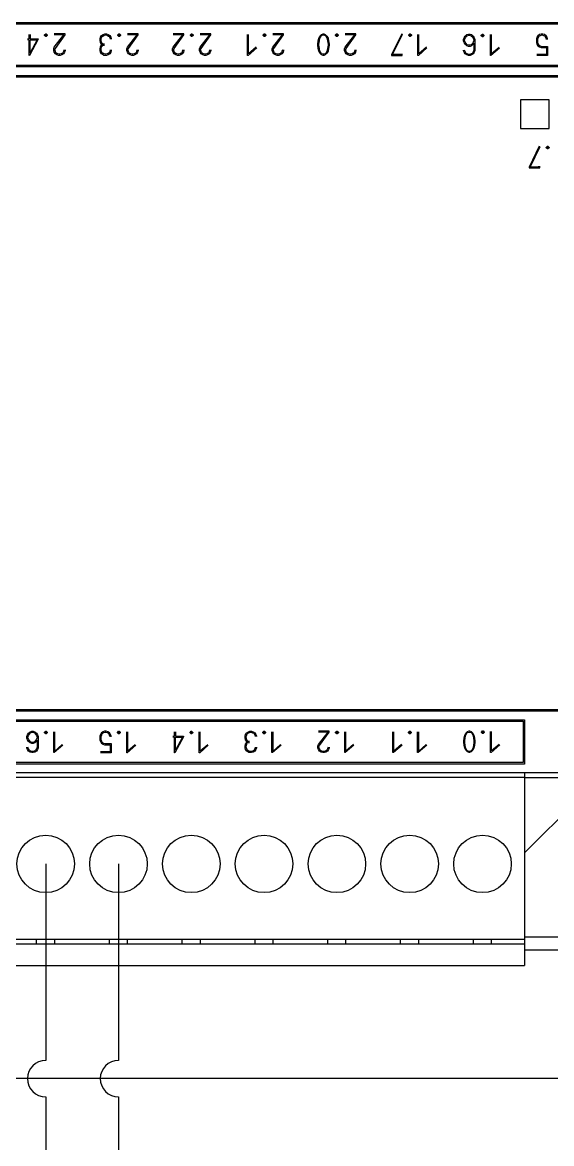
# Model space of a CAD drawing. Header units: inches. Extents: x 9 to 429, y 10 to 307.
# Drawn here: x 124.7 to 155.4, y 117.4 to 182.5 of the extents above; entities that cross this region are included whole.
import ezdxf

# ---------------------------------------------------------------- set-up
doc = ezdxf.new("R2010")
doc.units = ezdxf.units.IN
doc.header["$MEASUREMENT"] = 0
for name, color, linetype in [('0007LEVEL_0', 7, 'Continuous'), ('0007LEVEL_1', 7, 'Continuous'), ('8_ALL_NOTES_BALLOONS_SYMBOLS_GT', 7, 'Continuous'), ('RED_2.5mm^2', 1, 'Continuous')]:
    doc.layers.add(name, color=color, linetype=linetype)

msp = doc.modelspace()

# ---------------------------------------------------------------- linework, layer by layer
at = {"color": 7, "linetype": 'Continuous'}
for p, q in [((161.716, 179.959), (111.308, 179.959)), ((161.633, 180.042), (111.391, 180.042)), ((100.308, 179.452), (227.784, 179.452)), ((100.308, 179.376), (227.784, 179.376)), ((153.562, 178.045), (153.562, 176.381)), ((155.226, 178.045), (153.562, 178.045)), ((155.226, 176.381), (155.226, 178.045)), ((153.562, 176.381), (155.226, 176.381)), ((100.308, 142.598), (227.784, 142.598)), ((100.308, 142.522), (227.784, 142.522)), ((153.728, 139.519), (119.457, 139.519)), ((100.225, 138.937), (210.959, 138.937)), ((153.811, 139.436), (119.374, 139.436))]:
    msp.add_line(p, q, dxfattribs=at)
at = {"layer": '0007LEVEL_0', "color": 7, "linetype": 'Continuous'}
for p, q in [((154.664, 175.341), (154.071, 174.124)), ((154.696, 175.309), (154.134, 174.155)), ((155.07, 175.278), (155.132, 175.341)), ((155.07, 175.247), (155.07, 175.278)), ((155.132, 175.341), (155.164, 175.341)), ((155.132, 175.247), (155.132, 175.278)), ((155.132, 175.278), (155.164, 175.278)), ((155.164, 175.341), (155.226, 175.278)), ((155.164, 175.278), (155.164, 175.247)), ((155.226, 175.278), (155.226, 175.247)), ((155.132, 175.185), (155.07, 175.247)), ((155.164, 175.247), (155.132, 175.247)), ((155.164, 175.185), (155.132, 175.185)), ((155.226, 175.247), (155.164, 175.185)), ((154.071, 174.124), (154.071, 174.092)), ((154.071, 174.092), (154.696, 174.092)), ((154.134, 174.155), (154.633, 174.155)), ((154.633, 174.155), (154.633, 174.186)), ((154.696, 174.092), (154.696, 174.186))]:
    msp.add_line(p, q, dxfattribs=at)
at = {"layer": '0007LEVEL_1', "color": 7, "linetype": 'Continuous'}
for p, q in [((111.308, 182.538), (161.716, 182.538)), ((111.391, 182.455), (161.633, 182.455)), ((125.036, 181.592), (125.036, 181.841)), ((125.098, 181.841), (125.098, 181.592)), ((125.941, 181.81), (126.003, 181.872)), ((125.941, 181.779), (125.941, 181.81)), ((126.003, 181.872), (126.034, 181.872)), ((126.003, 181.779), (126.003, 181.81)), ((126.003, 181.81), (126.034, 181.81)), ((126.034, 181.872), (126.097, 181.81)), ((126.034, 181.81), (126.034, 181.779)), ((126.097, 181.81), (126.097, 181.779)), ((127.127, 181.872), (126.503, 181.872)), ((126.503, 181.092), (127.064, 181.81)), ((127.064, 181.81), (126.503, 181.81)), ((126.565, 181.03), (127.127, 181.81)), ((127.127, 181.81), (127.127, 181.872)), ((129.253, 181.779), (129.346, 181.841)), ((129.346, 181.841), (129.44, 181.872)), ((129.377, 181.779), (129.471, 181.81)), ((129.44, 181.872), (129.533, 181.872)), ((129.471, 181.81), (129.502, 181.81)), ((129.502, 181.81), (129.596, 181.779)), ((129.533, 181.872), (129.627, 181.841)), ((129.627, 181.841), (129.721, 181.779)), ((130.189, 181.81), (130.251, 181.872)), ((130.189, 181.779), (130.189, 181.81)), ((130.251, 181.872), (130.282, 181.872)), ((130.251, 181.779), (130.251, 181.81)), ((130.251, 181.81), (130.282, 181.81)), ((130.282, 181.872), (130.345, 181.81)), ((130.282, 181.81), (130.282, 181.779)), ((130.345, 181.81), (130.345, 181.779)), ((131.374, 181.872), (130.75, 181.872)), ((130.75, 181.092), (131.312, 181.81)), ((131.312, 181.81), (130.75, 181.81)), ((130.813, 181.03), (131.374, 181.81)), ((131.374, 181.81), (131.374, 181.872)), ((134.03, 181.872), (133.406, 181.872)), ((133.406, 181.092), (133.967, 181.81)), ((133.967, 181.81), (133.406, 181.81)), ((133.468, 181.03), (134.03, 181.81)), ((134.03, 181.81), (134.03, 181.872)), ((134.404, 181.81), (134.467, 181.872)), ((134.404, 181.779), (134.404, 181.81)), ((134.467, 181.872), (134.498, 181.872)), ((134.467, 181.779), (134.467, 181.81)), ((134.467, 181.81), (134.498, 181.81)), ((134.498, 181.872), (134.56, 181.81)), ((134.498, 181.81), (134.498, 181.779)), ((134.56, 181.81), (134.56, 181.779)), ((135.59, 181.872), (134.966, 181.872)), ((134.966, 181.092), (135.528, 181.81)), ((135.528, 181.81), (134.966, 181.81)), ((135.028, 181.03), (135.59, 181.81)), ((135.59, 181.81), (135.59, 181.872)), ((137.722, 180.624), (137.722, 181.841)), ((137.785, 180.718), (137.785, 181.841)), ((138.627, 181.81), (138.69, 181.872)), ((138.627, 181.779), (138.627, 181.81)), ((138.69, 181.872), (138.721, 181.872)), ((138.69, 181.779), (138.69, 181.81)), ((138.69, 181.81), (138.721, 181.81)), ((138.721, 181.872), (138.783, 181.81)), ((138.721, 181.81), (138.721, 181.779)), ((138.783, 181.81), (138.783, 181.779)), ((139.813, 181.872), (139.189, 181.872)), ((139.189, 181.092), (139.751, 181.81)), ((139.751, 181.81), (139.189, 181.81)), ((139.251, 181.03), (139.813, 181.81)), ((139.813, 181.81), (139.813, 181.872)), ((141.927, 181.748), (142.021, 181.841)), ((142.021, 181.841), (142.114, 181.872)), ((142.021, 181.779), (142.114, 181.81)), ((142.114, 181.872), (142.145, 181.872)), ((142.114, 181.81), (142.145, 181.81)), ((142.145, 181.872), (142.239, 181.841)), ((142.145, 181.81), (142.239, 181.779)), ((142.239, 181.841), (142.333, 181.748)), ((142.832, 181.81), (142.894, 181.872)), ((142.832, 181.779), (142.832, 181.81)), ((142.894, 181.872), (142.926, 181.872)), ((142.894, 181.779), (142.894, 181.81)), ((142.894, 181.81), (142.926, 181.81)), ((142.926, 181.872), (142.988, 181.81)), ((142.926, 181.81), (142.926, 181.779)), ((142.988, 181.81), (142.988, 181.779)), ((144.018, 181.872), (143.394, 181.872)), ((143.394, 181.092), (143.955, 181.81)), ((143.955, 181.81), (143.394, 181.81)), ((143.456, 181.03), (144.018, 181.81)), ((144.018, 181.81), (144.018, 181.872)), ((146.674, 181.872), (146.081, 180.656)), ((146.705, 181.841), (146.144, 180.687)), ((147.08, 181.81), (147.142, 181.872)), ((147.08, 181.779), (147.08, 181.81)), ((147.142, 181.872), (147.173, 181.872)), ((147.142, 181.779), (147.142, 181.81)), ((147.142, 181.81), (147.173, 181.81)), ((147.173, 181.872), (147.236, 181.81)), ((147.173, 181.81), (147.173, 181.779)), ((147.236, 181.81), (147.236, 181.779)), ((147.61, 180.624), (147.61, 181.841)), ((147.673, 180.718), (147.673, 181.841)), ((150.359, 181.737), (150.453, 181.831)), ((150.453, 181.831), (150.546, 181.862)), ((150.484, 181.768), (150.578, 181.8)), ((150.546, 181.862), (150.64, 181.862)), ((150.578, 181.8), (150.609, 181.8)), ((150.609, 181.8), (150.702, 181.768)), ((150.64, 181.862), (150.734, 181.831)), ((150.734, 181.831), (150.827, 181.737)), ((151.295, 181.8), (151.358, 181.862)), ((151.295, 181.768), (151.295, 181.8)), ((151.358, 181.862), (151.389, 181.862)), ((151.358, 181.768), (151.358, 181.8)), ((151.358, 181.8), (151.389, 181.8)), ((151.389, 181.862), (151.451, 181.8)), ((151.389, 181.8), (151.389, 181.768)), ((151.451, 181.8), (151.451, 181.768)), ((151.826, 180.614), (151.826, 181.831)), ((151.888, 180.707), (151.888, 181.831)), ((154.68, 181.831), (154.586, 181.768)), ((154.773, 181.862), (154.68, 181.831)), ((154.805, 181.8), (154.711, 181.768)), ((154.867, 181.862), (154.773, 181.862)), ((154.836, 181.8), (154.805, 181.8)), ((154.929, 181.768), (154.836, 181.8)), ((154.961, 181.831), (154.867, 181.862)), ((155.054, 181.768), (154.961, 181.831)), ((124.942, 181.592), (125.036, 181.592)), ((125.036, 181.529), (124.942, 181.529)), ((125.036, 180.624), (125.036, 181.529)), ((125.566, 181.56), (125.067, 180.624)), ((125.098, 181.592), (125.566, 181.592)), ((125.504, 181.529), (125.098, 180.78)), ((125.098, 180.78), (125.098, 181.529)), ((125.098, 181.529), (125.504, 181.529)), ((125.566, 181.592), (125.566, 181.56)), ((126.003, 181.716), (125.941, 181.779)), ((126.034, 181.779), (126.003, 181.779)), ((126.034, 181.716), (126.003, 181.716)), ((126.097, 181.779), (126.034, 181.716)), ((129.159, 181.592), (129.19, 181.685)), ((129.159, 181.498), (129.159, 181.592)), ((129.19, 181.373), (129.159, 181.498)), ((129.19, 181.685), (129.253, 181.779)), ((129.253, 181.28), (129.19, 181.373)), ((129.19, 181.124), (129.253, 181.217)), ((129.221, 181.56), (129.253, 181.654)), ((129.221, 181.498), (129.221, 181.56)), ((129.253, 181.373), (129.221, 181.498)), ((129.253, 181.654), (129.284, 181.716)), ((129.284, 181.311), (129.253, 181.373)), ((129.284, 181.248), (129.253, 181.28)), ((129.253, 181.217), (129.284, 181.248)), ((129.253, 181.124), (129.284, 181.186)), ((129.284, 181.716), (129.315, 181.748)), ((129.346, 181.28), (129.284, 181.311)), ((129.284, 181.248), (129.315, 181.248)), ((129.284, 181.186), (129.346, 181.217)), ((129.315, 181.748), (129.377, 181.779)), ((129.409, 181.28), (129.346, 181.28)), ((129.346, 181.217), (129.409, 181.217)), ((129.596, 181.779), (129.658, 181.748)), ((129.658, 181.748), (129.689, 181.716)), ((129.689, 181.716), (129.721, 181.654)), ((129.721, 181.779), (129.783, 181.685)), ((129.721, 181.654), (129.752, 181.56)), ((129.783, 181.685), (129.814, 181.592)), ((129.814, 181.592), (129.814, 181.56)), ((130.251, 181.716), (130.189, 181.779)), ((130.282, 181.779), (130.251, 181.779)), ((130.282, 181.716), (130.251, 181.716)), ((130.345, 181.779), (130.282, 181.716)), ((134.467, 181.716), (134.404, 181.779)), ((134.498, 181.779), (134.467, 181.779)), ((134.498, 181.716), (134.467, 181.716)), ((134.56, 181.779), (134.498, 181.716)), ((138.69, 181.716), (138.627, 181.779)), ((138.721, 181.779), (138.69, 181.779)), ((138.721, 181.716), (138.69, 181.716)), ((138.783, 181.779), (138.721, 181.716)), ((141.802, 181.28), (141.833, 181.467)), ((141.802, 181.217), (141.802, 181.28)), ((141.833, 181.03), (141.802, 181.217)), ((141.833, 181.467), (141.865, 181.623)), ((141.865, 181.623), (141.927, 181.748)), ((141.865, 181.28), (141.896, 181.467)), ((141.865, 181.217), (141.865, 181.28)), ((141.896, 181.03), (141.865, 181.217)), ((141.896, 181.467), (141.927, 181.623)), ((141.927, 181.623), (141.989, 181.748)), ((141.989, 181.748), (142.021, 181.779)), ((142.239, 181.779), (142.27, 181.748)), ((142.27, 181.748), (142.333, 181.623)), ((142.333, 181.748), (142.395, 181.623)), ((142.333, 181.623), (142.364, 181.467)), ((142.364, 181.467), (142.395, 181.28)), ((142.395, 181.217), (142.364, 181.03)), ((142.395, 181.623), (142.426, 181.467)), ((142.395, 181.28), (142.395, 181.217)), ((142.426, 181.467), (142.457, 181.28)), ((142.457, 181.217), (142.426, 181.03)), ((142.457, 181.28), (142.457, 181.217)), ((142.894, 181.716), (142.832, 181.779)), ((142.926, 181.779), (142.894, 181.779)), ((142.926, 181.716), (142.894, 181.716)), ((142.988, 181.779), (142.926, 181.716)), ((147.142, 181.716), (147.08, 181.779)), ((147.173, 181.779), (147.142, 181.779)), ((147.173, 181.716), (147.142, 181.716)), ((147.236, 181.779), (147.173, 181.716)), ((150.266, 181.55), (150.297, 181.644)), ((150.266, 181.456), (150.266, 181.55)), ((150.297, 181.363), (150.266, 181.456)), ((150.297, 181.644), (150.359, 181.737)), ((150.359, 181.269), (150.297, 181.363)), ((150.328, 181.519), (150.359, 181.612)), ((150.328, 181.488), (150.328, 181.519)), ((150.359, 181.394), (150.328, 181.488)), ((150.359, 181.612), (150.39, 181.675)), ((150.39, 181.332), (150.359, 181.394)), ((150.453, 181.175), (150.359, 181.269)), ((150.39, 181.675), (150.484, 181.768)), ((150.484, 181.238), (150.39, 181.332)), ((150.546, 181.144), (150.453, 181.175)), ((150.578, 181.207), (150.484, 181.238)), ((150.64, 181.144), (150.546, 181.144)), ((150.609, 181.207), (150.578, 181.207)), ((150.702, 181.238), (150.609, 181.207)), ((150.734, 181.175), (150.64, 181.144)), ((150.702, 181.768), (150.796, 181.675)), ((150.796, 181.332), (150.702, 181.238)), ((150.827, 181.269), (150.734, 181.175)), ((150.796, 181.675), (150.827, 181.612)), ((150.827, 181.394), (150.796, 181.332)), ((150.827, 181.737), (150.89, 181.644)), ((150.827, 181.612), (150.858, 181.519)), ((150.858, 181.488), (150.827, 181.394)), ((150.858, 181.332), (150.827, 181.269)), ((150.858, 181.519), (150.858, 181.488)), ((150.858, 181.332), (150.858, 180.926)), ((150.89, 181.644), (150.921, 181.55)), ((150.921, 181.55), (150.921, 180.895)), ((151.358, 181.706), (151.295, 181.768)), ((151.389, 181.768), (151.358, 181.768)), ((151.389, 181.706), (151.358, 181.706)), ((151.451, 181.768), (151.389, 181.706)), ((154.524, 181.675), (154.493, 181.581)), ((154.493, 181.581), (154.493, 181.363)), ((154.493, 181.363), (154.524, 181.269)), ((154.586, 181.768), (154.524, 181.675)), ((154.524, 181.269), (154.586, 181.175)), ((154.586, 181.644), (154.555, 181.55)), ((154.555, 181.55), (154.555, 181.394)), ((154.555, 181.394), (154.586, 181.3)), ((154.617, 181.706), (154.586, 181.644)), ((154.586, 181.3), (154.617, 181.238)), ((154.586, 181.175), (154.68, 181.113)), ((154.649, 181.737), (154.617, 181.706)), ((154.617, 181.238), (154.649, 181.207)), ((154.711, 181.768), (154.649, 181.737)), ((154.649, 181.207), (154.711, 181.175)), ((154.711, 181.175), (154.805, 181.144)), ((154.805, 181.144), (155.148, 181.144)), ((154.992, 181.737), (154.929, 181.768)), ((155.023, 181.706), (154.992, 181.737)), ((155.054, 181.644), (155.023, 181.706)), ((155.117, 181.675), (155.054, 181.768)), ((155.086, 181.55), (155.054, 181.644)), ((155.148, 181.581), (155.117, 181.675)), ((155.148, 181.55), (155.148, 181.581)), ((155.148, 181.144), (155.148, 180.614)), ((125.067, 180.624), (125.036, 180.624)), ((126.471, 180.999), (126.503, 181.092)), ((126.471, 180.905), (126.471, 180.999)), ((126.503, 180.812), (126.471, 180.905)), ((126.565, 180.718), (126.503, 180.812)), ((126.534, 180.968), (126.565, 181.03)), ((126.534, 180.936), (126.534, 180.968)), ((126.565, 180.843), (126.534, 180.936)), ((126.596, 180.78), (126.565, 180.843)), ((126.659, 180.656), (126.565, 180.718)), ((126.627, 180.749), (126.596, 180.78)), ((126.69, 180.718), (126.627, 180.749)), ((126.752, 180.624), (126.659, 180.656)), ((126.783, 180.687), (126.69, 180.718)), ((126.846, 180.624), (126.752, 180.624)), ((126.815, 180.687), (126.783, 180.687)), ((126.908, 180.718), (126.815, 180.687)), ((126.939, 180.656), (126.846, 180.624)), ((126.971, 180.749), (126.908, 180.718)), ((127.033, 180.718), (126.939, 180.656)), ((127.002, 180.78), (126.971, 180.749)), ((127.033, 180.843), (127.002, 180.78)), ((127.064, 180.936), (127.033, 180.843)), ((127.095, 180.812), (127.033, 180.718)), ((127.127, 180.905), (127.095, 180.812)), ((127.127, 180.936), (127.127, 180.905)), ((129.159, 180.999), (129.19, 181.124)), ((129.159, 180.905), (129.159, 180.999)), ((129.19, 180.812), (129.159, 180.905)), ((129.253, 180.718), (129.19, 180.812)), ((129.221, 180.999), (129.253, 181.124)), ((129.221, 180.936), (129.221, 180.999)), ((129.253, 180.843), (129.221, 180.936)), ((129.284, 180.78), (129.253, 180.843)), ((129.346, 180.656), (129.253, 180.718)), ((129.315, 180.749), (129.284, 180.78)), ((129.377, 180.718), (129.315, 180.749)), ((129.377, 180.624), (129.346, 180.656)), ((129.471, 180.687), (129.377, 180.718)), ((129.533, 180.624), (129.377, 180.624)), ((129.502, 180.687), (129.471, 180.687)), ((129.596, 180.718), (129.502, 180.687)), ((129.627, 180.656), (129.533, 180.624)), ((129.658, 180.749), (129.596, 180.718)), ((129.721, 180.718), (129.627, 180.656)), ((129.689, 180.78), (129.658, 180.749)), ((129.721, 180.843), (129.689, 180.78)), ((129.752, 180.936), (129.721, 180.843)), ((129.783, 180.812), (129.721, 180.718)), ((129.814, 180.905), (129.783, 180.812)), ((129.814, 180.936), (129.814, 180.905)), ((130.719, 180.999), (130.75, 181.092)), ((130.719, 180.905), (130.719, 180.999)), ((130.75, 180.812), (130.719, 180.905)), ((130.813, 180.718), (130.75, 180.812)), ((130.782, 180.968), (130.813, 181.03)), ((130.782, 180.936), (130.782, 180.968)), ((130.813, 180.843), (130.782, 180.936)), ((130.844, 180.78), (130.813, 180.843)), ((130.906, 180.656), (130.813, 180.718)), ((130.875, 180.749), (130.844, 180.78)), ((130.938, 180.718), (130.875, 180.749)), ((131, 180.624), (130.906, 180.656)), ((131.031, 180.687), (130.938, 180.718)), ((131.094, 180.624), (131, 180.624)), ((131.062, 180.687), (131.031, 180.687)), ((131.156, 180.718), (131.062, 180.687)), ((131.187, 180.656), (131.094, 180.624)), ((131.218, 180.749), (131.156, 180.718)), ((131.281, 180.718), (131.187, 180.656)), ((131.25, 180.78), (131.218, 180.749)), ((131.281, 180.843), (131.25, 180.78)), ((131.312, 180.936), (131.281, 180.843)), ((131.343, 180.812), (131.281, 180.718)), ((131.374, 180.905), (131.343, 180.812)), ((131.374, 180.936), (131.374, 180.905)), ((133.375, 180.999), (133.406, 181.092)), ((133.375, 180.905), (133.375, 180.999)), ((133.406, 180.812), (133.375, 180.905)), ((133.468, 180.718), (133.406, 180.812)), ((133.437, 180.968), (133.468, 181.03)), ((133.437, 180.936), (133.437, 180.968)), ((133.468, 180.843), (133.437, 180.936)), ((133.499, 180.78), (133.468, 180.843)), ((133.562, 180.656), (133.468, 180.718)), ((133.531, 180.749), (133.499, 180.78)), ((133.593, 180.718), (133.531, 180.749)), ((133.655, 180.624), (133.562, 180.656)), ((133.687, 180.687), (133.593, 180.718)), ((133.749, 180.624), (133.655, 180.624)), ((133.718, 180.687), (133.687, 180.687)), ((133.811, 180.718), (133.718, 180.687)), ((133.843, 180.656), (133.749, 180.624)), ((133.874, 180.749), (133.811, 180.718)), ((133.936, 180.718), (133.843, 180.656)), ((133.905, 180.78), (133.874, 180.749)), ((133.936, 180.843), (133.905, 180.78)), ((133.967, 180.936), (133.936, 180.843)), ((133.999, 180.812), (133.936, 180.718)), ((134.03, 180.905), (133.999, 180.812)), ((134.03, 180.936), (134.03, 180.905)), ((134.935, 180.999), (134.966, 181.092)), ((134.935, 180.905), (134.935, 180.999)), ((134.966, 180.812), (134.935, 180.905)), ((135.028, 180.718), (134.966, 180.812)), ((134.997, 180.968), (135.028, 181.03)), ((134.997, 180.936), (134.997, 180.968)), ((135.028, 180.843), (134.997, 180.936)), ((135.06, 180.78), (135.028, 180.843)), ((135.122, 180.656), (135.028, 180.718)), ((135.091, 180.749), (135.06, 180.78)), ((135.153, 180.718), (135.091, 180.749)), ((135.216, 180.624), (135.122, 180.656)), ((135.247, 180.687), (135.153, 180.718)), ((135.309, 180.624), (135.216, 180.624)), ((135.278, 180.687), (135.247, 180.687)), ((135.372, 180.718), (135.278, 180.687)), ((135.403, 180.656), (135.309, 180.624)), ((135.434, 180.749), (135.372, 180.718)), ((135.496, 180.718), (135.403, 180.656)), ((135.465, 180.78), (135.434, 180.749)), ((135.496, 180.843), (135.465, 180.78)), ((135.528, 180.936), (135.496, 180.843)), ((135.559, 180.812), (135.496, 180.718)), ((135.59, 180.905), (135.559, 180.812)), ((135.59, 180.936), (135.59, 180.905)), ((137.754, 180.624), (137.722, 180.624)), ((138.253, 181.061), (137.754, 180.624)), ((138.222, 181.092), (137.785, 180.718)), ((139.158, 180.999), (139.189, 181.092)), ((139.158, 180.905), (139.158, 180.999)), ((139.189, 180.812), (139.158, 180.905)), ((139.251, 180.718), (139.189, 180.812)), ((139.22, 180.968), (139.251, 181.03)), ((139.22, 180.936), (139.22, 180.968)), ((139.251, 180.843), (139.22, 180.936)), ((139.282, 180.78), (139.251, 180.843)), ((139.345, 180.656), (139.251, 180.718)), ((139.314, 180.749), (139.282, 180.78)), ((139.376, 180.718), (139.314, 180.749)), ((139.439, 180.624), (139.345, 180.656)), ((139.47, 180.687), (139.376, 180.718)), ((139.532, 180.624), (139.439, 180.624)), ((139.501, 180.687), (139.47, 180.687)), ((139.595, 180.718), (139.501, 180.687)), ((139.626, 180.656), (139.532, 180.624)), ((139.657, 180.749), (139.595, 180.718)), ((139.719, 180.718), (139.626, 180.656)), ((139.688, 180.78), (139.657, 180.749)), ((139.719, 180.843), (139.688, 180.78)), ((139.751, 180.936), (139.719, 180.843)), ((139.782, 180.812), (139.719, 180.718)), ((139.813, 180.905), (139.782, 180.812)), ((139.813, 180.936), (139.813, 180.905)), ((141.865, 180.874), (141.833, 181.03)), ((141.927, 180.749), (141.865, 180.874)), ((141.927, 180.874), (141.896, 181.03)), ((141.989, 180.749), (141.927, 180.874)), ((142.021, 180.656), (141.927, 180.749)), ((142.021, 180.718), (141.989, 180.749)), ((142.114, 180.687), (142.021, 180.718)), ((142.114, 180.624), (142.021, 180.656)), ((142.145, 180.687), (142.114, 180.687)), ((142.145, 180.624), (142.114, 180.624)), ((142.239, 180.718), (142.145, 180.687)), ((142.239, 180.656), (142.145, 180.624)), ((142.27, 180.749), (142.239, 180.718)), ((142.333, 180.749), (142.239, 180.656)), ((142.333, 180.874), (142.27, 180.749)), ((142.364, 181.03), (142.333, 180.874)), ((142.395, 180.874), (142.333, 180.749)), ((142.426, 181.03), (142.395, 180.874)), ((143.362, 180.999), (143.394, 181.092)), ((143.362, 180.905), (143.362, 180.999)), ((143.394, 180.812), (143.362, 180.905)), ((143.456, 180.718), (143.394, 180.812)), ((143.425, 180.968), (143.456, 181.03)), ((143.425, 180.936), (143.425, 180.968)), ((143.456, 180.843), (143.425, 180.936)), ((143.487, 180.78), (143.456, 180.843)), ((143.55, 180.656), (143.456, 180.718)), ((143.518, 180.749), (143.487, 180.78)), ((143.581, 180.718), (143.518, 180.749)), ((143.643, 180.624), (143.55, 180.656)), ((143.674, 180.687), (143.581, 180.718)), ((143.737, 180.624), (143.643, 180.624)), ((143.706, 180.687), (143.674, 180.687)), ((143.799, 180.718), (143.706, 180.687)), ((143.83, 180.656), (143.737, 180.624)), ((143.862, 180.749), (143.799, 180.718)), ((143.924, 180.718), (143.83, 180.656)), ((143.893, 180.78), (143.862, 180.749)), ((143.924, 180.843), (143.893, 180.78)), ((143.955, 180.936), (143.924, 180.843)), ((143.986, 180.812), (143.924, 180.718)), ((144.018, 180.905), (143.986, 180.812)), ((144.018, 180.936), (144.018, 180.905)), ((146.081, 180.656), (146.081, 180.624)), ((146.081, 180.624), (146.705, 180.624)), ((146.144, 180.687), (146.643, 180.687)), ((146.643, 180.687), (146.643, 180.718)), ((146.705, 180.624), (146.705, 180.718)), ((147.641, 180.624), (147.61, 180.624)), ((148.141, 181.061), (147.641, 180.624)), ((148.109, 181.092), (147.673, 180.718)), ((150.266, 180.895), (150.266, 180.926)), ((150.297, 180.801), (150.266, 180.895)), ((150.359, 180.707), (150.297, 180.801)), ((150.359, 180.832), (150.328, 180.926)), ((150.39, 180.77), (150.359, 180.832)), ((150.453, 180.645), (150.359, 180.707)), ((150.422, 180.739), (150.39, 180.77)), ((150.484, 180.707), (150.422, 180.739)), ((150.546, 180.614), (150.453, 180.645)), ((150.578, 180.676), (150.484, 180.707)), ((150.64, 180.614), (150.546, 180.614)), ((150.609, 180.676), (150.578, 180.676)), ((150.702, 180.707), (150.609, 180.676)), ((150.734, 180.645), (150.64, 180.614)), ((150.765, 180.739), (150.702, 180.707)), ((150.827, 180.707), (150.734, 180.645)), ((150.796, 180.77), (150.765, 180.739)), ((150.827, 180.832), (150.796, 180.77)), ((150.858, 180.926), (150.827, 180.832)), ((150.89, 180.801), (150.827, 180.707)), ((150.921, 180.895), (150.89, 180.801)), ((151.857, 180.614), (151.826, 180.614)), ((152.356, 181.051), (151.857, 180.614)), ((152.325, 181.082), (151.888, 180.707)), ((155.086, 180.676), (154.524, 180.676)), ((155.148, 180.614), (154.524, 180.614)), ((154.68, 181.113), (154.773, 181.082)), ((154.773, 181.082), (155.086, 181.082)), ((155.086, 181.082), (155.086, 180.676)), ((119.374, 142.015), (153.811, 142.015)), ((119.457, 141.932), (153.728, 141.932)), ((153.728, 141.932), (153.728, 139.519)), ((153.811, 142.015), (153.811, 139.436)), ((124.91, 141.038), (124.941, 141.131)), ((124.91, 140.944), (124.91, 141.038)), ((124.941, 140.85), (124.91, 140.944)), ((124.941, 141.131), (125.004, 141.225)), ((125.004, 140.757), (124.941, 140.85)), ((124.972, 141.006), (125.004, 141.1)), ((124.972, 140.975), (124.972, 141.006)), ((125.004, 140.882), (124.972, 140.975)), ((125.004, 141.225), (125.097, 141.318)), ((125.004, 141.1), (125.035, 141.162)), ((125.035, 140.819), (125.004, 140.882)), ((125.097, 140.663), (125.004, 140.757)), ((125.035, 141.162), (125.128, 141.256)), ((125.128, 140.726), (125.035, 140.819)), ((125.097, 141.318), (125.191, 141.35)), ((125.128, 141.256), (125.222, 141.287)), ((125.191, 141.35), (125.284, 141.35)), ((125.222, 141.287), (125.253, 141.287)), ((125.253, 141.287), (125.347, 141.256)), ((125.284, 141.35), (125.378, 141.318)), ((125.347, 141.256), (125.44, 141.162)), ((125.44, 140.819), (125.347, 140.726)), ((125.378, 141.318), (125.472, 141.225)), ((125.472, 140.757), (125.378, 140.663)), ((125.44, 141.162), (125.472, 141.1)), ((125.472, 140.882), (125.44, 140.819)), ((125.472, 141.225), (125.534, 141.131)), ((125.472, 141.1), (125.503, 141.006)), ((125.503, 140.975), (125.472, 140.882)), ((125.503, 140.819), (125.472, 140.757)), ((125.503, 141.006), (125.503, 140.975)), ((125.503, 140.819), (125.503, 140.414)), ((125.534, 141.131), (125.565, 141.038)), ((125.565, 141.038), (125.565, 140.382)), ((125.94, 141.287), (126.002, 141.35)), ((125.94, 141.256), (125.94, 141.287)), ((126.002, 141.194), (125.94, 141.256)), ((126.002, 141.35), (126.033, 141.35)), ((126.002, 141.256), (126.002, 141.287)), ((126.002, 141.287), (126.033, 141.287)), ((126.033, 141.256), (126.002, 141.256)), ((126.033, 141.194), (126.002, 141.194)), ((126.033, 141.35), (126.096, 141.287)), ((126.033, 141.287), (126.033, 141.256)), ((126.096, 141.256), (126.033, 141.194)), ((126.096, 141.287), (126.096, 141.256)), ((126.47, 140.101), (126.47, 141.318)), ((126.533, 140.195), (126.533, 141.318)), ((129.178, 141.153), (129.146, 141.059)), ((129.146, 141.059), (129.146, 140.841)), ((129.146, 140.841), (129.178, 140.747)), ((129.24, 141.247), (129.178, 141.153)), ((129.178, 140.747), (129.24, 140.654)), ((129.24, 141.122), (129.209, 141.028)), ((129.209, 141.028), (129.209, 140.872)), ((129.209, 140.872), (129.24, 140.779)), ((129.334, 141.309), (129.24, 141.247)), ((129.271, 141.184), (129.24, 141.122)), ((129.24, 140.779), (129.271, 140.716)), ((129.302, 141.215), (129.271, 141.184)), ((129.365, 141.247), (129.302, 141.215)), ((129.427, 141.34), (129.334, 141.309)), ((129.458, 141.278), (129.365, 141.247)), ((129.521, 141.34), (129.427, 141.34)), ((129.49, 141.278), (129.458, 141.278)), ((129.583, 141.247), (129.49, 141.278)), ((129.614, 141.309), (129.521, 141.34)), ((129.646, 141.215), (129.583, 141.247)), ((129.708, 141.247), (129.614, 141.309)), ((129.677, 141.184), (129.646, 141.215)), ((129.708, 141.122), (129.677, 141.184)), ((129.77, 141.153), (129.708, 141.247)), ((129.739, 141.028), (129.708, 141.122)), ((129.802, 141.059), (129.77, 141.153)), ((129.802, 141.028), (129.802, 141.059)), ((130.176, 141.278), (130.238, 141.34)), ((130.176, 141.247), (130.176, 141.278)), ((130.238, 141.184), (130.176, 141.247)), ((130.238, 141.34), (130.27, 141.34)), ((130.238, 141.247), (130.238, 141.278)), ((130.238, 141.278), (130.27, 141.278)), ((130.27, 141.247), (130.238, 141.247)), ((130.27, 141.184), (130.238, 141.184)), ((130.27, 141.34), (130.332, 141.278)), ((130.27, 141.278), (130.27, 141.247)), ((130.332, 141.247), (130.27, 141.184)), ((130.332, 141.278), (130.332, 141.247)), ((130.707, 140.092), (130.707, 141.309)), ((130.769, 140.186), (130.769, 141.309)), ((133.384, 141.059), (133.477, 141.059)), ((133.477, 140.997), (133.384, 140.997)), ((133.477, 141.059), (133.477, 141.309)), ((133.477, 140.092), (133.477, 140.997)), ((134.008, 141.028), (133.509, 140.092)), ((133.54, 141.309), (133.54, 141.059)), ((133.54, 141.059), (134.008, 141.059)), ((133.945, 140.997), (133.54, 140.248)), ((133.54, 140.248), (133.54, 140.997)), ((133.54, 140.997), (133.945, 140.997)), ((134.008, 141.059), (134.008, 141.028)), ((134.382, 141.278), (134.445, 141.34)), ((134.382, 141.247), (134.382, 141.278)), ((134.445, 141.184), (134.382, 141.247)), ((134.445, 141.34), (134.476, 141.34)), ((134.445, 141.247), (134.445, 141.278)), ((134.445, 141.278), (134.476, 141.278)), ((134.476, 141.247), (134.445, 141.247)), ((134.476, 141.184), (134.445, 141.184)), ((134.476, 141.34), (134.538, 141.278)), ((134.476, 141.278), (134.476, 141.247)), ((134.538, 141.247), (134.476, 141.184)), ((134.538, 141.278), (134.538, 141.247)), ((134.913, 140.092), (134.913, 141.309)), ((134.975, 140.186), (134.975, 141.309)), ((137.582, 141.069), (137.613, 141.162)), ((137.582, 140.975), (137.582, 141.069)), ((137.613, 140.85), (137.582, 140.975)), ((137.613, 141.162), (137.675, 141.256)), ((137.675, 140.757), (137.613, 140.85)), ((137.644, 141.038), (137.675, 141.131)), ((137.644, 140.975), (137.644, 141.038)), ((137.675, 140.85), (137.644, 140.975)), ((137.675, 141.256), (137.769, 141.318)), ((137.675, 141.131), (137.707, 141.194)), ((137.707, 140.788), (137.675, 140.85)), ((137.707, 140.726), (137.675, 140.757)), ((137.707, 141.194), (137.738, 141.225)), ((137.769, 140.757), (137.707, 140.788)), ((137.738, 141.225), (137.8, 141.256)), ((137.769, 141.318), (137.863, 141.35)), ((137.831, 140.757), (137.769, 140.757)), ((137.8, 141.256), (137.894, 141.287)), ((137.863, 141.35), (137.956, 141.35)), ((137.894, 141.287), (137.925, 141.287)), ((137.925, 141.287), (138.019, 141.256)), ((137.956, 141.35), (138.05, 141.318)), ((138.019, 141.256), (138.081, 141.225)), ((138.05, 141.318), (138.143, 141.256)), ((138.081, 141.225), (138.112, 141.194)), ((138.112, 141.194), (138.143, 141.131)), ((138.143, 141.256), (138.206, 141.162)), ((138.143, 141.131), (138.175, 141.038)), ((138.206, 141.162), (138.237, 141.069)), ((138.237, 141.069), (138.237, 141.038)), ((138.611, 141.287), (138.674, 141.35)), ((138.611, 141.256), (138.611, 141.287)), ((138.674, 141.194), (138.611, 141.256)), ((138.674, 141.35), (138.705, 141.35)), ((138.674, 141.256), (138.674, 141.287)), ((138.674, 141.287), (138.705, 141.287)), ((138.705, 141.256), (138.674, 141.256)), ((138.705, 141.194), (138.674, 141.194)), ((138.705, 141.35), (138.768, 141.287)), ((138.705, 141.287), (138.705, 141.256)), ((138.768, 141.256), (138.705, 141.194)), ((138.768, 141.287), (138.768, 141.256)), ((139.142, 140.101), (139.142, 141.318)), ((139.204, 140.195), (139.204, 141.318)), ((142.464, 141.35), (141.84, 141.35)), ((141.84, 140.57), (142.402, 141.287)), ((142.402, 141.287), (141.84, 141.287)), ((141.902, 140.507), (142.464, 141.287)), ((142.464, 141.287), (142.464, 141.35)), ((142.839, 141.287), (142.901, 141.35)), ((142.839, 141.256), (142.839, 141.287)), ((142.901, 141.194), (142.839, 141.256)), ((142.901, 141.35), (142.932, 141.35)), ((142.901, 141.256), (142.901, 141.287)), ((142.901, 141.287), (142.932, 141.287)), ((142.932, 141.256), (142.901, 141.256)), ((142.932, 141.194), (142.901, 141.194)), ((142.932, 141.35), (142.995, 141.287)), ((142.932, 141.287), (142.932, 141.256)), ((142.995, 141.256), (142.932, 141.194)), ((142.995, 141.287), (142.995, 141.256)), ((143.369, 140.101), (143.369, 141.318)), ((143.431, 140.195), (143.431, 141.318)), ((146.161, 140.101), (146.161, 141.318)), ((146.224, 140.195), (146.224, 141.318)), ((147.066, 141.287), (147.129, 141.35)), ((147.066, 141.256), (147.066, 141.287)), ((147.129, 141.194), (147.066, 141.256)), ((147.129, 141.35), (147.16, 141.35)), ((147.129, 141.256), (147.129, 141.287)), ((147.129, 141.287), (147.16, 141.287)), ((147.16, 141.256), (147.129, 141.256)), ((147.16, 141.194), (147.129, 141.194)), ((147.16, 141.35), (147.222, 141.287)), ((147.16, 141.287), (147.16, 141.256)), ((147.222, 141.256), (147.16, 141.194)), ((147.222, 141.287), (147.222, 141.256)), ((147.597, 140.101), (147.597, 141.318)), ((147.659, 140.195), (147.659, 141.318)), ((150.272, 140.766), (150.303, 140.953)), ((150.272, 140.704), (150.272, 140.766)), ((150.303, 140.953), (150.335, 141.109)), ((150.335, 141.109), (150.397, 141.234)), ((150.335, 140.766), (150.366, 140.953)), ((150.335, 140.704), (150.335, 140.766)), ((150.366, 140.953), (150.397, 141.109)), ((150.397, 141.234), (150.491, 141.328)), ((150.397, 141.109), (150.459, 141.234)), ((150.459, 141.234), (150.491, 141.265)), ((150.491, 141.328), (150.584, 141.359)), ((150.491, 141.265), (150.584, 141.297)), ((150.584, 141.359), (150.615, 141.359)), ((150.584, 141.297), (150.615, 141.297)), ((150.615, 141.359), (150.709, 141.328)), ((150.615, 141.297), (150.709, 141.265)), ((150.709, 141.328), (150.803, 141.234)), ((150.709, 141.265), (150.74, 141.234)), ((150.74, 141.234), (150.803, 141.109)), ((150.803, 141.234), (150.865, 141.109)), ((150.803, 141.109), (150.834, 140.953)), ((150.834, 140.953), (150.865, 140.766)), ((150.865, 141.109), (150.896, 140.953)), ((150.865, 140.766), (150.865, 140.704)), ((150.896, 140.953), (150.927, 140.766)), ((150.927, 140.766), (150.927, 140.704)), ((151.302, 141.297), (151.364, 141.359)), ((151.302, 141.265), (151.302, 141.297)), ((151.364, 141.203), (151.302, 141.265)), ((151.364, 141.359), (151.395, 141.359)), ((151.364, 141.265), (151.364, 141.297)), ((151.364, 141.297), (151.395, 141.297)), ((151.395, 141.265), (151.364, 141.265)), ((151.395, 141.203), (151.364, 141.203)), ((151.395, 141.359), (151.458, 141.297)), ((151.395, 141.297), (151.395, 141.265)), ((151.458, 141.265), (151.395, 141.203)), ((151.458, 141.297), (151.458, 141.265)), ((151.832, 140.111), (151.832, 141.328)), ((151.895, 140.204), (151.895, 141.328)), ((124.91, 140.382), (124.91, 140.414)), ((124.941, 140.289), (124.91, 140.382)), ((125.004, 140.195), (124.941, 140.289)), ((125.004, 140.32), (124.972, 140.414)), ((125.035, 140.257), (125.004, 140.32)), ((125.097, 140.133), (125.004, 140.195)), ((125.066, 140.226), (125.035, 140.257)), ((125.128, 140.195), (125.066, 140.226)), ((125.191, 140.632), (125.097, 140.663)), ((125.191, 140.101), (125.097, 140.133)), ((125.222, 140.694), (125.128, 140.726)), ((125.222, 140.164), (125.128, 140.195)), ((125.284, 140.632), (125.191, 140.632)), ((125.284, 140.101), (125.191, 140.101)), ((125.253, 140.694), (125.222, 140.694)), ((125.253, 140.164), (125.222, 140.164)), ((125.347, 140.726), (125.253, 140.694)), ((125.347, 140.195), (125.253, 140.164)), ((125.378, 140.663), (125.284, 140.632)), ((125.378, 140.133), (125.284, 140.101)), ((125.409, 140.226), (125.347, 140.195)), ((125.472, 140.195), (125.378, 140.133)), ((125.44, 140.257), (125.409, 140.226)), ((125.472, 140.32), (125.44, 140.257)), ((125.503, 140.414), (125.472, 140.32)), ((125.534, 140.289), (125.472, 140.195)), ((125.565, 140.382), (125.534, 140.289)), ((126.501, 140.101), (126.47, 140.101)), ((127.001, 140.538), (126.501, 140.101)), ((126.969, 140.57), (126.533, 140.195)), ((129.739, 140.155), (129.178, 140.155)), ((129.802, 140.092), (129.178, 140.092)), ((129.24, 140.654), (129.334, 140.591)), ((129.271, 140.716), (129.302, 140.685)), ((129.302, 140.685), (129.365, 140.654)), ((129.334, 140.591), (129.427, 140.56)), ((129.365, 140.654), (129.458, 140.623)), ((129.427, 140.56), (129.739, 140.56)), ((129.458, 140.623), (129.802, 140.623)), ((129.739, 140.56), (129.739, 140.155)), ((129.802, 140.623), (129.802, 140.092)), ((130.738, 140.092), (130.707, 140.092)), ((131.237, 140.529), (130.738, 140.092)), ((131.206, 140.56), (130.769, 140.186)), ((133.509, 140.092), (133.477, 140.092)), ((134.944, 140.092), (134.913, 140.092)), ((135.443, 140.529), (134.944, 140.092)), ((135.412, 140.56), (134.975, 140.186)), ((137.582, 140.476), (137.613, 140.601)), ((137.582, 140.382), (137.582, 140.476)), ((137.613, 140.289), (137.582, 140.382)), ((137.613, 140.601), (137.675, 140.694)), ((137.675, 140.195), (137.613, 140.289)), ((137.644, 140.476), (137.675, 140.601)), ((137.644, 140.414), (137.644, 140.476)), ((137.675, 140.32), (137.644, 140.414)), ((137.675, 140.694), (137.707, 140.726)), ((137.675, 140.601), (137.707, 140.663)), ((137.707, 140.257), (137.675, 140.32)), ((137.769, 140.133), (137.675, 140.195)), ((137.707, 140.726), (137.738, 140.726)), ((137.707, 140.663), (137.769, 140.694)), ((137.738, 140.226), (137.707, 140.257)), ((137.8, 140.195), (137.738, 140.226)), ((137.769, 140.694), (137.831, 140.694)), ((137.8, 140.101), (137.769, 140.133)), ((137.894, 140.164), (137.8, 140.195)), ((137.956, 140.101), (137.8, 140.101)), ((137.925, 140.164), (137.894, 140.164)), ((138.019, 140.195), (137.925, 140.164)), ((138.05, 140.133), (137.956, 140.101)), ((138.081, 140.226), (138.019, 140.195)), ((138.143, 140.195), (138.05, 140.133)), ((138.112, 140.257), (138.081, 140.226)), ((138.143, 140.32), (138.112, 140.257)), ((138.175, 140.414), (138.143, 140.32)), ((138.206, 140.289), (138.143, 140.195)), ((138.237, 140.382), (138.206, 140.289)), ((138.237, 140.414), (138.237, 140.382)), ((139.173, 140.101), (139.142, 140.101)), ((139.672, 140.538), (139.173, 140.101)), ((139.641, 140.57), (139.204, 140.195)), ((141.809, 140.476), (141.84, 140.57)), ((141.809, 140.382), (141.809, 140.476)), ((141.84, 140.289), (141.809, 140.382)), ((141.902, 140.195), (141.84, 140.289)), ((141.871, 140.445), (141.902, 140.507)), ((141.871, 140.414), (141.871, 140.445)), ((141.902, 140.32), (141.871, 140.414)), ((141.934, 140.257), (141.902, 140.32)), ((141.996, 140.133), (141.902, 140.195)), ((141.965, 140.226), (141.934, 140.257)), ((142.027, 140.195), (141.965, 140.226)), ((142.09, 140.101), (141.996, 140.133)), ((142.121, 140.164), (142.027, 140.195)), ((142.183, 140.101), (142.09, 140.101)), ((142.152, 140.164), (142.121, 140.164)), ((142.246, 140.195), (142.152, 140.164)), ((142.277, 140.133), (142.183, 140.101)), ((142.308, 140.226), (142.246, 140.195)), ((142.37, 140.195), (142.277, 140.133)), ((142.339, 140.257), (142.308, 140.226)), ((142.37, 140.32), (142.339, 140.257)), ((142.402, 140.414), (142.37, 140.32)), ((142.433, 140.289), (142.37, 140.195)), ((142.464, 140.382), (142.433, 140.289)), ((142.464, 140.414), (142.464, 140.382)), ((143.4, 140.101), (143.369, 140.101)), ((143.899, 140.538), (143.4, 140.101)), ((143.868, 140.57), (143.431, 140.195)), ((146.192, 140.101), (146.161, 140.101)), ((146.692, 140.538), (146.192, 140.101)), ((146.66, 140.57), (146.224, 140.195)), ((147.628, 140.101), (147.597, 140.101)), ((148.127, 140.538), (147.628, 140.101)), ((148.096, 140.57), (147.659, 140.195)), ((150.303, 140.516), (150.272, 140.704)), ((150.335, 140.36), (150.303, 140.516)), ((150.366, 140.516), (150.335, 140.704)), ((150.397, 140.236), (150.335, 140.36)), ((150.397, 140.36), (150.366, 140.516)), ((150.459, 140.236), (150.397, 140.36)), ((150.491, 140.142), (150.397, 140.236)), ((150.491, 140.204), (150.459, 140.236)), ((150.584, 140.173), (150.491, 140.204)), ((150.584, 140.111), (150.491, 140.142)), ((150.615, 140.173), (150.584, 140.173)), ((150.615, 140.111), (150.584, 140.111)), ((150.709, 140.204), (150.615, 140.173)), ((150.709, 140.142), (150.615, 140.111)), ((150.74, 140.236), (150.709, 140.204)), ((150.803, 140.236), (150.709, 140.142)), ((150.803, 140.36), (150.74, 140.236)), ((150.834, 140.516), (150.803, 140.36)), ((150.865, 140.36), (150.803, 140.236)), ((150.865, 140.704), (150.834, 140.516)), ((150.896, 140.516), (150.865, 140.36)), ((150.927, 140.704), (150.896, 140.516)), ((151.864, 140.111), (151.832, 140.111)), ((152.363, 140.548), (151.864, 140.111)), ((152.332, 140.579), (151.895, 140.204))]:
    msp.add_line(p, q, dxfattribs=at)
at = {"layer": '8_ALL_NOTES_BALLOONS_SYMBOLS_GT', "color": 7, "linetype": 'Continuous'}
for p, q in [((100.225, 138.937), (210.959, 138.937)), ((153.796, 138.937), (153.796, 127.723)), ((153.796, 138.663), (102.437, 138.663)), ((157.367, 138.645), (153.796, 138.645)), ((157.367, 137.839), (153.796, 134.268)), ((153.796, 129.237), (102.437, 129.237)), ((125.475, 128.991), (125.475, 129.237)), ((126.531, 128.991), (126.531, 129.237)), ((129.702, 128.991), (129.702, 129.237)), ((130.758, 128.991), (130.758, 129.237)), ((133.929, 128.991), (133.929, 129.237)), ((134.985, 128.991), (134.985, 129.237)), ((138.156, 128.991), (138.156, 129.237)), ((139.212, 128.991), (139.212, 129.237)), ((142.383, 128.991), (142.383, 129.237)), ((143.439, 128.991), (143.439, 129.237)), ((146.61, 128.991), (146.61, 129.237)), ((147.666, 128.991), (147.666, 129.237)), ((150.837, 128.991), (150.837, 129.237)), ((151.893, 128.991), (151.893, 129.237)), ((157.367, 129.368), (153.796, 129.368)), ((102.416, 128.991), (153.796, 128.991)), ((157.367, 128.619), (153.796, 128.619)), ((102.416, 127.723), (153.796, 127.723))]:
    msp.add_line(p, q, dxfattribs=at)
for centre in [(126.003, 133.633), (130.23, 133.633), (134.457, 133.633), (138.684, 133.633), (142.911, 133.633), (147.138, 133.633), (151.365, 133.633)]:
    msp.add_circle(centre, 1.67, dxfattribs=at)
at = {"layer": 'RED_2.5mm^2'}
for p, q in [((126.003, 133.633), (126.003, 122.212)), ((130.23, 133.633), (130.23, 122.212)), ((202.089, 121.155), (87.004, 121.155)), ((126.003, 120.099), (126.003, 113.526)), ((130.23, 120.099), (130.23, 116.33))]:
    msp.add_line(p, q, dxfattribs=at)
for centre in [(126.003, 121.155), (130.23, 121.155)]:
    msp.add_arc(centre, 1.057, 90, 270, dxfattribs=at)

doc.saveas('drawing.dxf')
